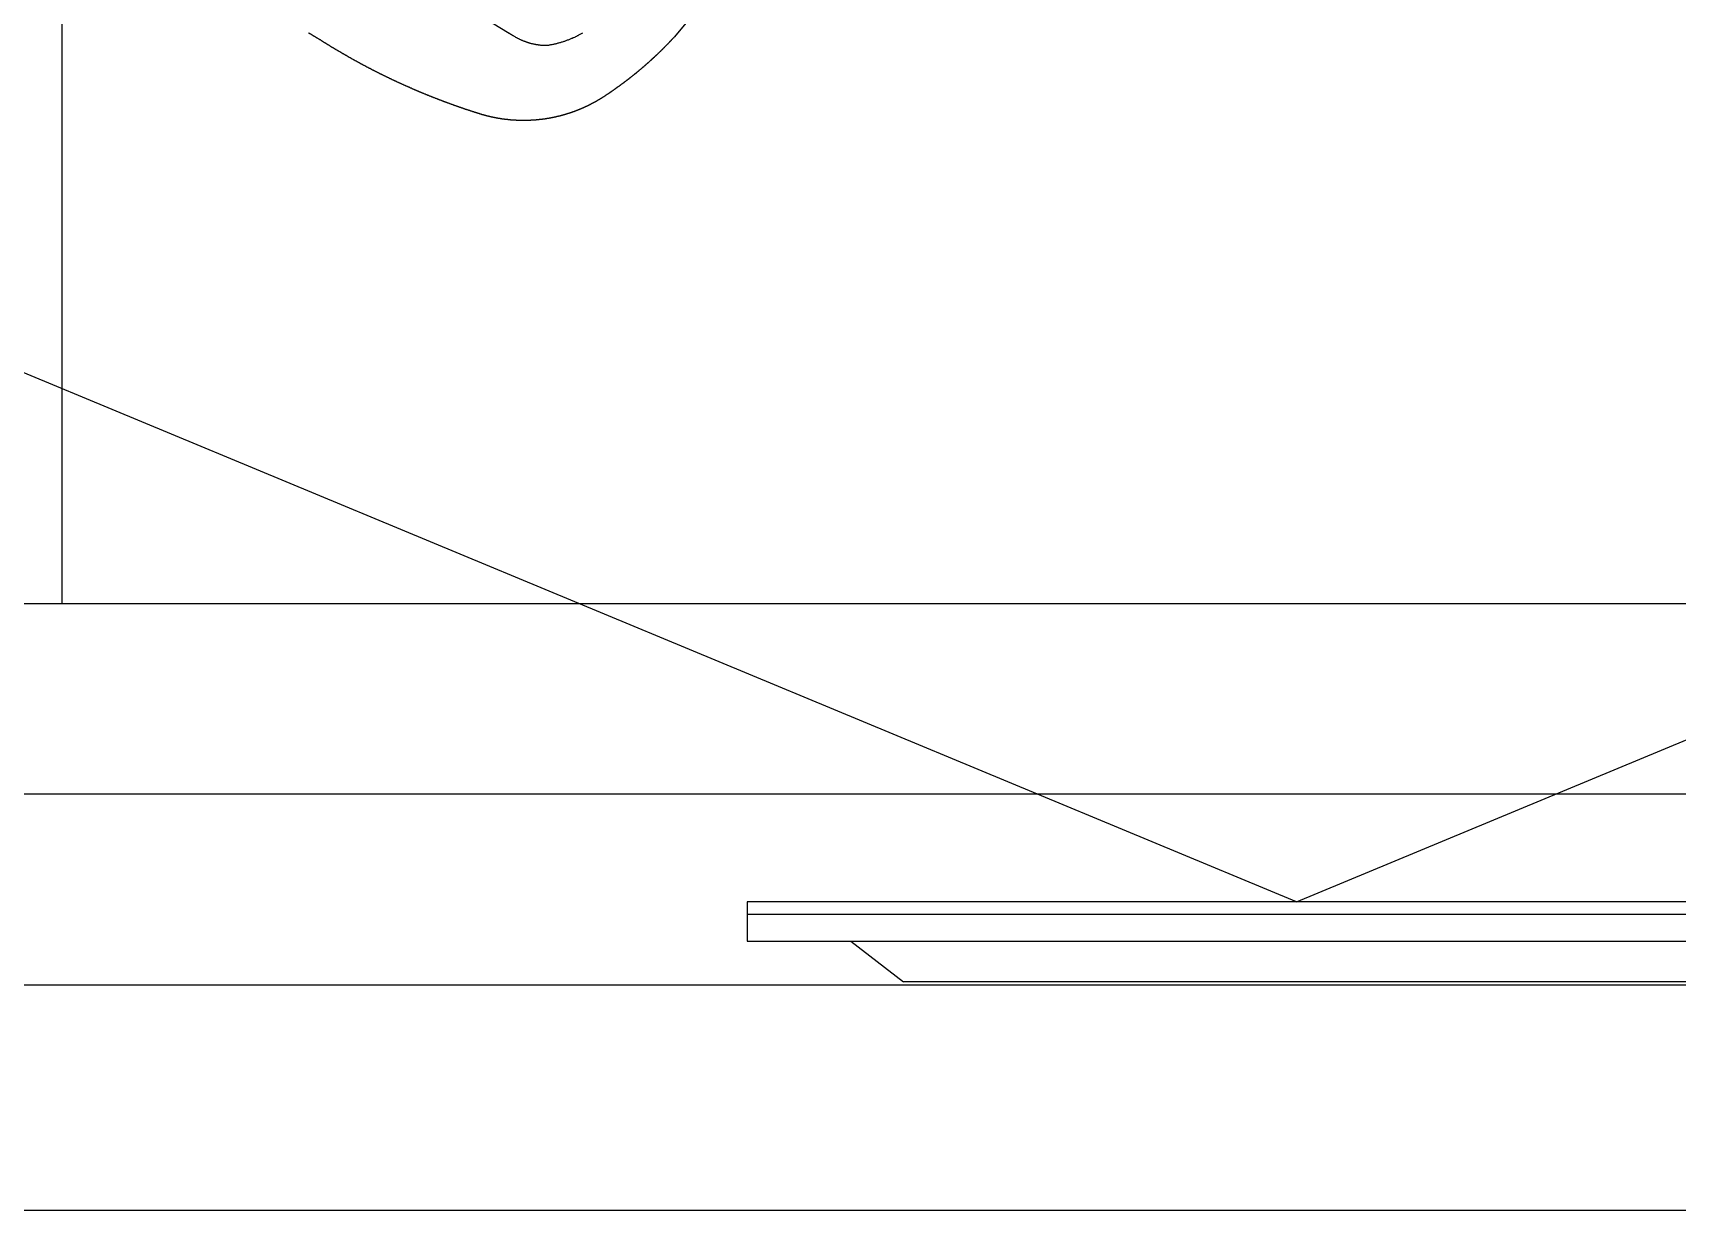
# Model space of a CAD drawing. Header units: inches. Extents: x 1174834 to 1369688, y -175882 to -108740.
# Drawn here: x 1319025 to 1320775, y -171267 to -170013 of the extents above; entities that cross this region are included whole.
import ezdxf

# ---------------------------------------------------------------- set-up
doc = ezdxf.new("R2010")
doc.units = ezdxf.units.IN
doc.header["$LTSCALE"] = 500
doc.header["$MEASUREMENT"] = 0
doc.linetypes.add('ACAD_ISO03W100', pattern=[30, 12, -18])
doc.linetypes.add('DASH', pattern=[0.35, 0.25, -0.1])
doc.layers.add('A-01-原始墙体', color=7, linetype='Continuous')
doc.layers.add('FF-FURN', color=51, linetype='Continuous')

# ---------------------------------------------------------------- blocks, each defined once
blk = doc.blocks.new('A$C48916692')
at = {"color": 3, "linetype": 'DASH', "ltscale": 150}
for points in [[(10400.6, 7260), (10576, 6972.7), (10576.1, 6972.6), (10576.3, 6972.3), (10576.5, 6972), (10576.7, 6971.6), (10576.9, 6971.3), (10577.1, 6970.9), (10577.3, 6970.6), (10577.5, 6970.3), (10577.8, 6969.9), (10578, 6969.6), (10578.2, 6969.2), (10578.4, 6968.9), (10578.6, 6968.6), (10578.9, 6968.1), (10579.2, 6967.6), (10579.5, 6967), (10579.8, 6966.5), (10580.1, 6966), (10580.4, 6965.5), (10580.7, 6965), (10581, 6964.4), (10581.2, 6963.9), (10581.5, 6963.4), (10581.8, 6962.9), (10582, 6962.3), (10582.3, 6961.8), (10582.6, 6961.2), (10582.8, 6960.7), (10583, 6960.2), (10583.3, 6959.6), (10583.5, 6959.1), (10583.7, 6958.5), (10584, 6958), (10584.2, 6957.4), (10584.4, 6956.9), (10584.6, 6956.3), (10584.8, 6955.8), (10585, 6955.2), (10585.2, 6954.6), (10585.4, 6954.1), (10585.6, 6953.5), (10585.8, 6952.9), (10586, 6952.4), (10586.1, 6951.8), (10586.3, 6951.2), (10586.5, 6950.7), (10586.6, 6950.1), (10586.8, 6949.5), (10586.9, 6948.9), (10587, 6948.3), (10587.2, 6947.8), (10587.3, 6947.2), (10587.4, 6946.6), (10587.6, 6946), (10587.7, 6945.4), (10587.8, 6944.9), (10587.9, 6944.3), (10588, 6943.7), (10588.1, 6943.1), (10588.2, 6942.5), (10588.3, 6941.9), (10588.3, 6941.3), (10588.4, 6940.7), (10588.5, 6940.1), (10588.6, 6939.6), (10588.6, 6939), (10588.7, 6938.4), (10588.7, 6937.8), (10588.8, 6937.2), (10588.8, 6936.6), (10588.8, 6936), (10588.9, 6935.4), (10588.9, 6934.8), (10588.9, 6934.2), (10588.9, 6933.6), (10588.9, 6933), (10588.9, 6932.4), (10588.8, 6931.6), (10588.7, 6930.8), (10588.5, 6930), (10588.4, 6929.2), (10588.2, 6928.4), (10588.1, 6927.6), (10587.9, 6926.9), (10587.8, 6926.1), (10587.6, 6925.3), (10587.4, 6924.5), (10587.2, 6923.7), (10587, 6922.9), (10586.9, 6922.1), (10586.7, 6921.3), (10586.4, 6920.6), (10586.2, 6919.8), (10586, 6919), (10585.8, 6918.2), (10585.6, 6917.5), (10585.3, 6916.7), (10585.1, 6915.9), (10584.8, 6915.1), (10584.6, 6914.4), (10584.3, 6913.6), (10584, 6912.8), (10583.8, 6912.1), (10583.5, 6911.3), (10583.2, 6910.6), (10582.9, 6909.8), (10582.6, 6909.1), (10582.3, 6908.3), (10582, 6907.6), (10581.7, 6906.8), (10581.4, 6906.1), (10581.1, 6905.3), (10580.7, 6904.6), (10580.4, 6903.9), (10580.1, 6903.1), (10579.7, 6902.4), (10579.4, 6901.7), (10579, 6900.9), (10578.6, 6900.2), (10578.3, 6899.5), (10577.9, 6898.8), (10577.5, 6898.1), (10577.1, 6897.4), (10576.7, 6896.6), (10576.3, 6895.9), (10575.9, 6895.2), (10575.5, 6894.5)], [(10534.4, 6759.3), (10580, 6797), (10580.2, 6797.2), (10580.3, 6797.3), (10580.5, 6797.5), (10580.7, 6797.7), (10580.9, 6797.8), (10581.1, 6798), (10581.2, 6798.2), (10581.4, 6798.3), (10581.6, 6798.5), (10581.8, 6798.7), (10582, 6798.8), (10582.1, 6799), (10582.3, 6799.2), (10582.5, 6799.3), (10582.7, 6799.5), (10582.8, 6799.7), (10583, 6799.8), (10583.2, 6800), (10583.4, 6800.2), (10583.6, 6800.3), (10583.7, 6800.5), (10583.9, 6800.7), (10584.1, 6800.8), (10584.3, 6801), (10584.5, 6801.2), (10584.6, 6801.4), (10584.8, 6801.5), (10585, 6801.7), (10585.2, 6801.9), (10585.3, 6802), (10585.5, 6802.2), (10585.7, 6802.4), (10585.9, 6802.5), (10586.1, 6802.7), (10586.2, 6802.9), (10586.4, 6803), (10586.6, 6803.2), (10586.8, 6803.4), (10586.9, 6803.6), (10587.1, 6803.7), (10587.3, 6803.9), (10587.5, 6804.1), (10587.6, 6804.2), (10587.8, 6804.4), (10588, 6804.6), (10588.2, 6804.8), (10588.4, 6804.9), (10588.5, 6805.1), (10588.7, 6805.3), (10588.9, 6805.4), (10589.1, 6805.6), (10589.2, 6805.8), (10589.4, 6806), (10589.6, 6806.1), (10589.8, 6806.3), (10589.9, 6806.5), (10590.1, 6806.7), (10590.3, 6806.8), (10590.5, 6807), (10590.6, 6807.2), (10590.8, 6807.3), (10591, 6807.5), (10591.2, 6807.7), (10591.3, 6807.9), (10591.5, 6808), (10591.7, 6808.2), (10591.9, 6808.4), (10592, 6808.6), (10592.2, 6808.7), (10592.4, 6808.9), (10592.5, 6809.1), (10592.7, 6809.3), (10592.9, 6809.4), (10593.1, 6809.6), (10593.2, 6809.8), (10593.4, 6810), (10593.6, 6810.1), (10593.8, 6810.3), (10593.9, 6810.5), (10594.1, 6810.7), (10594.3, 6810.8), (10594.4, 6811), (10594.6, 6811.2), (10594.8, 6811.4), (10595, 6811.5), (10595.1, 6811.7), (10595.3, 6811.9), (10595.5, 6812.1), (10595.7, 6812.2), (10595.8, 6812.4), (10596, 6812.6), (10596.2, 6812.8), (10596.3, 6812.9), (10596.5, 6813.1), (10596.7, 6813.3), (10596.9, 6813.5), (10597, 6813.6), (10597.2, 6813.8), (10597.4, 6814), (10597.5, 6814.2), (10597.7, 6814.4), (10597.9, 6814.5), (10598, 6814.7), (10598.2, 6814.9), (10598.4, 6815.1), (10598.6, 6815.2), (10598.7, 6815.4), (10598.9, 6815.6), (10599.1, 6815.8), (10599.2, 6816), (10599.4, 6816.1), (10599.6, 6816.3), (10599.7, 6816.5), (10599.9, 6816.7), (10600.1, 6816.9), (10600.2, 6817), (10600.4, 6817.2), (10600.6, 6817.4), (10600.8, 6817.6), (10600.9, 6817.7), (10601.1, 6817.9), (10601.3, 6818.1), (10601.4, 6818.3), (10601.6, 6818.5), (10601.8, 6818.6), (10601.9, 6818.8), (10602.1, 6819), (10602.3, 6819.2), (10602.4, 6819.4), (10602.6, 6819.5), (10602.8, 6819.7), (10602.9, 6819.9), (10603.1, 6820.1), (10603.3, 6820.3), (10603.4, 6820.5), (10603.6, 6820.6), (10603.8, 6820.8), (10603.9, 6821), (10604.1, 6821.2), (10604.3, 6821.4), (10604.4, 6821.5), (10604.6, 6821.7), (10604.8, 6821.9), (10604.9, 6822.1), (10605.1, 6822.3), (10605.3, 6822.5), (10605.4, 6822.6), (10605.6, 6822.8), (10605.8, 6823), (10605.9, 6823.2), (10606.1, 6823.4), (10606.3, 6823.5), (10606.4, 6823.7), (10606.6, 6823.9), (10606.7, 6824.1), (10606.9, 6824.3), (10607.1, 6824.5), (10607.2, 6824.6), (10607.4, 6824.8), (10607.6, 6825), (10607.7, 6825.2), (10607.9, 6825.4), (10608.1, 6825.6), (10608.2, 6825.8), (10608.4, 6825.9), (10608.6, 6826.1), (10608.7, 6826.3), (10608.9, 6826.5), (10609, 6826.7), (10609.2, 6826.9), (10609.4, 6827), (10609.5, 6827.2), (10609.7, 6827.4), (10609.9, 6827.6), (10610, 6827.8), (10610.2, 6828), (10610.3, 6828.2), (10610.5, 6828.3), (10610.7, 6828.5), (10610.8, 6828.7), (10611, 6828.9), (10611.1, 6829.1), (10611.3, 6829.3), (10611.5, 6829.5), (10611.6, 6829.6), (10611.8, 6829.8), (10612, 6830), (10612.1, 6830.2), (10612.3, 6830.4), (10612.4, 6830.6), (10612.6, 6830.8), (10612.8, 6830.9), (10612.9, 6831.1), (10613.1, 6831.3), (10613.2, 6831.5), (10613.4, 6831.7), (10613.6, 6831.9), (10613.7, 6832.1), (10613.9, 6832.3), (10614, 6832.4), (10614.2, 6832.6), (10614.4, 6832.8), (10614.5, 6833), (10614.7, 6833.2), (10614.8, 6833.4), (10615, 6833.6), (10615.1, 6833.8), (10615.3, 6834), (10615.5, 6834.1), (10615.6, 6834.3), (10615.8, 6834.5), (10615.9, 6834.7), (10616.1, 6834.9), (10616.3, 6835.1), (10616.4, 6835.3), (10616.6, 6835.5), (10616.7, 6835.7), (10616.9, 6835.8), (10617, 6836), (10617.2, 6836.2), (10617.4, 6836.4), (10617.5, 6836.6), (10617.7, 6836.8), (10617.8, 6837), (10618, 6837.2), (10618.1, 6837.4), (10618.3, 6837.6), (10618.5, 6837.7), (10618.6, 6837.9), (10618.8, 6838.1), (10618.9, 6838.3), (10619.1, 6838.5), (10619.2, 6838.7), (10619.4, 6838.9), (10619.5, 6839.1), (10619.7, 6839.3), (10619.9, 6839.5), (10620, 6839.7), (10620.2, 6839.8), (10620.3, 6840), (10620.5, 6840.2), (10620.6, 6840.4), (10620.8, 6840.6), (10620.9, 6840.8), (10621.1, 6841), (10621.2, 6841.2), (10621.4, 6841.4), (10621.5, 6841.6), (10621.7, 6841.8), (10621.9, 6842), (10622, 6842.2), (10622.2, 6842.3), (10622.3, 6842.5), (10622.5, 6842.7), (10622.6, 6842.9), (10622.8, 6843.1), (10622.9, 6843.3), (10623.1, 6843.5), (10623.2, 6843.7), (10623.4, 6843.9), (10623.5, 6844.1), (10623.7, 6844.3), (10623.8, 6844.5), (10624, 6844.7), (10624.1, 6844.9), (10624.3, 6845.1), (10624.4, 6845.2), (10624.6, 6845.4), (10624.8, 6845.6), (10624.9, 6845.8), (10625.1, 6846), (10625.2, 6846.2), (10625.4, 6846.4), (10625.5, 6846.6), (10625.7, 6846.8), (10625.8, 6847), (10626, 6847.2), (10626.1, 6847.4), (10626.3, 6847.6), (10626.4, 6847.8), (10626.6, 6848), (10626.7, 6848.2), (10626.9, 6848.4), (10627, 6848.6), (10627.2, 6848.8), (10627.3, 6849), (10627.5, 6849.2), (10627.6, 6849.3), (10627.7, 6849.5), (10627.9, 6849.7), (10628, 6849.9), (10628.2, 6850.1), (10628.3, 6850.3), (10628.5, 6850.5), (10628.6, 6850.7), (10628.8, 6850.9), (10628.9, 6851.1), (10629.1, 6851.3), (10629.2, 6851.5), (10629.4, 6851.7), (10629.5, 6851.9), (10629.7, 6852.1), (10629.8, 6852.3), (10630, 6852.5), (10630.1, 6852.7), (10630.3, 6852.9), (10630.4, 6853.1), (10630.6, 6853.3), (10630.7, 6853.5), (10630.8, 6853.7), (10631, 6853.9), (10631.1, 6854.1), (10631.3, 6854.3), (10631.4, 6854.5), (10631.6, 6854.7), (10631.7, 6854.9), (10631.9, 6855.1), (10632, 6855.3), (10632.2, 6855.5), (10632.3, 6855.7), (10632.4, 6855.9), (10632.6, 6856.1), (10632.7, 6856.3), (10632.9, 6856.5), (10633, 6856.7), (10633.2, 6856.9), (10633.3, 6857.1), (10633.5, 6857.3), (10633.6, 6857.5), (10633.7, 6857.7), (10633.9, 6857.9), (10634, 6858.1), (10634.2, 6858.3), (10634.3, 6858.5), (10634.5, 6858.7), (10634.6, 6858.9), (10634.7, 6859.1), (10634.9, 6859.3), (10635, 6859.5), (10635.2, 6859.7), (10635.3, 6859.9), (10635.5, 6860.1), (10635.6, 6860.3), (10635.7, 6860.5), (10635.9, 6860.7), (10636, 6860.9), (10636.2, 6861.1), (10636.3, 6861.3), (10636.4, 6861.5), (10636.6, 6861.7), (10636.7, 6861.9), (10636.9, 6862.1), (10637, 6862.3), (10637.1, 6862.5), (10637.3, 6862.7), (10637.4, 6862.9), (10637.6, 6863.1), (10637.7, 6863.3), (10637.8, 6863.5), (10638, 6863.7), (10638.1, 6863.9), (10638.3, 6864.1), (10638.4, 6864.3), (10638.5, 6864.5), (10638.7, 6864.7), (10638.8, 6864.9), (10639, 6865.1), (10639.1, 6865.3), (10639.2, 6865.5), (10639.4, 6865.7), (10639.5, 6865.9), (10639.7, 6866.1), (10639.8, 6866.3), (10639.9, 6866.5), (10640.1, 6866.7), (10640.2, 6866.9), (10640.3, 6867.1), (10640.5, 6867.3), (10640.6, 6867.5), (10640.8, 6867.7), (10640.9, 6868), (10641, 6868.2), (10641.2, 6868.4), (10641.3, 6868.6), (10641.4, 6868.8), (10641.6, 6869), (10641.7, 6869.2), (10641.8, 6869.4), (10642, 6869.6), (10642.1, 6869.8), (10642.3, 6870), (10642.4, 6870.2), (10642.5, 6870.4), (10642.7, 6870.6), (10642.8, 6870.8), (10642.9, 6871), (10643.1, 6871.2), (10643.2, 6871.4), (10643.3, 6871.6), (10643.5, 6871.8), (10643.6, 6872), (10643.7, 6872.2), (10643.9, 6872.5), (10644, 6872.7), (10644.1, 6872.9), (10644.3, 6873.1), (10644.4, 6873.3), (10644.5, 6873.5), (10644.7, 6873.7), (10644.7, 6873.8), (10644.8, 6873.8), (10644.8, 6873.8), (10644.8, 6873.8), (10644.8, 6873.8), (10644.8, 6873.8), (10644.8, 6873.8), (10644.8, 6873.9), (10644.8, 6873.9), (10644.9, 6874.1), (10645, 6874.2), (10645.1, 6874.3), (10645.2, 6874.5), (10645.3, 6874.6), (10645.4, 6874.8), (10645.4, 6874.9), (10645.5, 6875), (10645.6, 6875.2), (10645.7, 6875.3), (10645.8, 6875.5), (10645.9, 6875.6), (10646, 6875.7), (10646, 6875.9), (10646.1, 6876), (10646.2, 6876.2), (10646.3, 6876.3), (10646.4, 6876.4), (10646.5, 6876.6), (10646.6, 6876.7), (10646.6, 6876.9), (10646.7, 6877), (10646.8, 6877.2), (10646.9, 6877.3), (10647, 6877.4), (10647.1, 6877.6), (10647.2, 6877.7), (10647.2, 6877.9), (10647.3, 6878), (10647.4, 6878.2), (10647.5, 6878.3), (10647.6, 6878.4), (10647.7, 6878.6), (10647.7, 6878.7), (10647.8, 6878.9), (10647.9, 6879), (10648, 6879.2), (10648.1, 6879.3), (10648.2, 6879.4), (10648.2, 6879.6), (10648.3, 6879.7), (10648.4, 6879.9), (10648.5, 6880), (10648.6, 6880.2), (10648.6, 6880.3), (10648.7, 6880.4), (10648.8, 6880.6), (10648.9, 6880.7), (10649, 6880.9), (10649.1, 6881), (10649.1, 6881.2), (10649.2, 6881.3), (10649.3, 6881.5), (10649.4, 6881.6), (10649.5, 6881.8), (10649.5, 6881.9), (10649.6, 6882), (10649.7, 6882.2), (10649.8, 6882.3), (10649.9, 6882.5), (10649.9, 6882.6), (10650, 6882.8), (10650.1, 6882.9), (10650.2, 6883.1), (10650.3, 6883.2), (10650.3, 6883.4), (10650.4, 6883.5), (10650.5, 6883.7), (10650.6, 6883.8), (10650.7, 6884), (10650.7, 6884.1), (10650.8, 6884.2), (10650.9, 6884.4), (10651, 6884.5), (10651, 6884.7), (10651.1, 6884.8), (10651.2, 6885), (10651.3, 6885.1), (10651.4, 6885.3), (10651.4, 6885.4), (10651.5, 6885.6), (10651.6, 6885.7), (10651.7, 6885.9), (10651.7, 6886), (10651.8, 6886.2), (10651.9, 6886.3), (10652, 6886.5), (10652, 6886.6), (10652.1, 6886.8), (10652.2, 6886.9), (10652.3, 6887.1), (10652.3, 6887.2), (10652.4, 6887.4), (10652.5, 6887.5), (10652.6, 6887.7), (10652.6, 6887.8), (10652.7, 6888), (10652.8, 6888.1), (10652.9, 6888.3), (10652.9, 6888.4), (10653, 6888.6), (10653.1, 6888.7), (10653.2, 6888.9), (10653.2, 6889), (10653.3, 6889.2), (10653.4, 6889.3), (10653.5, 6889.5), (10653.5, 6889.6), (10653.6, 6889.8), (10653.7, 6889.9), (10653.7, 6890.1), (10653.8, 6890.2), (10653.9, 6890.4), (10654, 6890.5), (10654, 6890.7), (10654.1, 6890.8), (10654.2, 6891), (10654.2, 6891.2), (10654.3, 6891.3), (10654.4, 6891.5), (10654.5, 6891.6), (10654.5, 6891.8), (10654.6, 6891.9), (10654.7, 6892.1), (10654.7, 6892.2), (10654.8, 6892.4), (10654.9, 6892.5), (10655, 6892.7), (10655, 6892.8), (10655.1, 6893), (10655.2, 6893.1), (10655.2, 6893.3), (10655.3, 6893.5), (10655.4, 6893.6), (10655.4, 6893.8), (10655.5, 6893.9), (10655.6, 6894.1), (10655.6, 6894.2), (10655.7, 6894.4), (10655.8, 6894.5), (10655.8, 6894.7), (10655.9, 6894.8), (10656, 6895), (10656.1, 6895.2), (10656.1, 6895.3), (10656.2, 6895.5), (10656.3, 6895.6), (10656.3, 6895.8), (10656.4, 6895.9), (10656.5, 6896.1), (10656.5, 6896.2), (10656.6, 6896.4), (10656.7, 6896.6), (10656.7, 6896.7), (10656.8, 6896.9), (10656.8, 6897), (10656.9, 6897.2), (10657, 6897.3), (10657, 6897.5), (10657.1, 6897.6), (10657.2, 6897.8), (10657.2, 6898), (10657.3, 6898.1), (10657.4, 6898.3), (10657.4, 6898.4), (10657.5, 6898.6), (10657.6, 6898.7), (10657.6, 6898.9), (10657.7, 6899.1), (10657.7, 6899.2), (10657.8, 6899.4), (10657.9, 6899.5), (10657.9, 6899.7), (10658, 6899.8), (10658.1, 6900), (10658.1, 6900.2), (10658.2, 6900.3), (10658.3, 6900.5), (10658.3, 6900.6), (10658.4, 6900.8), (10658.4, 6901), (10658.5, 6901.1), (10658.6, 6901.3), (10658.6, 6901.4), (10658.7, 6901.6), (10658.7, 6901.7), (10658.8, 6901.9), (10658.9, 6902.1), (10658.9, 6902.2), (10659, 6902.4), (10659, 6902.5), (10659.1, 6902.7), (10659.2, 6902.9), (10659.2, 6903), (10659.3, 6903.2), (10659.3, 6903.3), (10659.4, 6903.5), (10659.5, 6903.7), (10659.5, 6903.8), (10659.6, 6904), (10659.6, 6904.1), (10659.7, 6904.3), (10659.7, 6904.5), (10659.8, 6904.6), (10659.9, 6904.8), (10659.9, 6904.9), (10660, 6905.1), (10660, 6905.3), (10660.1, 6905.4), (10660.1, 6905.6), (10660.2, 6905.8), (10660.3, 6905.9), (10660.3, 6906.1), (10660.4, 6906.2), (10660.4, 6906.4), (10660.5, 6906.6), (10660.5, 6906.7), (10660.6, 6906.9), (10660.7, 6907), (10660.7, 6907.2), (10660.8, 6907.4), (10660.8, 6907.5), (10660.9, 6907.7), (10660.9, 6907.9), (10661, 6908), (10661, 6908.2), (10661.1, 6908.3), (10661.1, 6908.5), (10661.2, 6908.7), (10661.2, 6908.8), (10661.3, 6909), (10661.4, 6909.2), (10661.4, 6909.3), (10661.5, 6909.5), (10661.5, 6909.6), (10661.6, 6909.8), (10661.6, 6910), (10661.7, 6910.1), (10661.7, 6910.3), (10661.8, 6910.5), (10661.8, 6910.6), (10661.9, 6910.8), (10661.9, 6910.9), (10662, 6911.1), (10662, 6911.3), (10662.1, 6911.4), (10662.1, 6911.6), (10662.2, 6911.8), (10662.2, 6911.9), (10662.3, 6912.1), (10662.3, 6912.3), (10662.4, 6912.4), (10662.4, 6912.6), (10662.5, 6912.7), (10662.5, 6912.9), (10662.6, 6913.1), (10662.6, 6913.2), (10662.7, 6913.4), (10662.7, 6913.6), (10662.8, 6913.7), (10662.8, 6913.9), (10662.9, 6914.1), (10662.9, 6914.2), (10663, 6914.4), (10663, 6914.6), (10663.1, 6914.7), (10663.1, 6914.9), (10663.1, 6915.1), (10663.2, 6915.2), (10663.2, 6915.4), (10663.3, 6915.6), (10663.3, 6915.7), (10663.4, 6915.9), (10663.4, 6916), (10663.5, 6916.2), (10663.5, 6916.4), (10663.6, 6916.5), (10663.6, 6916.7), (10663.6, 6916.9), (10663.7, 6917), (10663.7, 6917.2), (10663.8, 6917.4), (10663.8, 6917.5), (10663.9, 6917.7), (10663.9, 6917.9), (10664, 6918), (10664, 6918.2), (10664, 6918.4), (10664.1, 6918.5), (10664.1, 6918.7), (10664.2, 6918.9), (10664.2, 6919), (10664.3, 6919.2), (10664.3, 6919.4), (10664.3, 6919.5), (10664.4, 6919.7), (10664.4, 6919.9), (10664.5, 6920), (10664.5, 6920.2), (10664.5, 6920.4), (10664.6, 6920.5), (10664.6, 6920.7), (10664.7, 6920.9), (10664.7, 6921), (10664.7, 6921.2), (10664.8, 6921.4), (10664.8, 6921.5), (10664.9, 6921.7), (10664.9, 6921.9), (10664.9, 6922), (10665, 6922.2), (10665, 6922.4), (10665.1, 6922.6), (10665.1, 6922.7), (10665.1, 6922.9), (10665.2, 6923.1), (10665.2, 6923.2), (10665.3, 6923.4), (10665.3, 6923.6), (10665.3, 6923.7), (10665.4, 6923.9), (10665.4, 6924.1), (10665.4, 6924.2), (10665.5, 6924.4), (10665.5, 6924.6), (10665.5, 6924.7), (10665.6, 6924.9), (10665.6, 6925.1), (10665.7, 6925.2), (10665.7, 6925.4), (10665.7, 6925.6), (10665.8, 6925.8), (10665.8, 6925.9), (10665.8, 6926.1), (10665.9, 6926.3), (10665.9, 6926.4), (10665.9, 6926.6), (10666, 6926.8), (10666, 6926.9), (10666, 6927.1), (10666.1, 6927.3), (10666.1, 6927.4), (10666.1, 6927.6), (10666.2, 6927.8), (10666.2, 6927.9), (10666.2, 6928.1), (10666.3, 6928.3), (10666.3, 6928.5), (10666.3, 6928.6), (10666.4, 6928.8), (10666.4, 6929), (10666.4, 6929.1), (10666.5, 6929.3), (10666.5, 6929.5), (10666.5, 6929.6), (10666.5, 6929.8), (10666.6, 6930), (10666.6, 6930.2), (10666.6, 6930.3), (10666.7, 6930.5), (10666.7, 6930.7), (10666.7, 6930.8), (10666.8, 6931), (10666.8, 6931.2), (10666.8, 6931.3), (10666.8, 6931.5), (10666.9, 6931.7), (10666.9, 6931.9), (10666.9, 6932), (10667, 6932.2), (10667, 6932.4), (10667, 6932.5), (10667, 6932.7), (10667.1, 6932.9), (10667.1, 6933), (10667.1, 6933.2), (10667.2, 6933.4), (10667.2, 6933.6), (10667.2, 6933.7), (10667.2, 6933.9), (10667.3, 6934.1), (10667.3, 6934.2), (10667.3, 6934.4), (10667.3, 6934.6), (10667.4, 6934.8), (10667.4, 6934.9), (10667.4, 6935.1), (10667.4, 6935.3), (10667.5, 6935.4), (10667.5, 6935.6), (10667.5, 6935.8), (10667.5, 6936), (10667.6, 6936.1), (10667.6, 6936.3), (10667.6, 6936.5), (10667.6, 6936.6), (10667.6, 6936.8), (10667.7, 6937), (10667.7, 6937.1), (10667.7, 6937.3), (10667.7, 6937.5), (10667.8, 6937.7), (10667.8, 6937.8), (10667.8, 6938), (10667.8, 6938.2), (10667.8, 6938.3), (10667.9, 6938.5), (10667.9, 6938.7), (10667.9, 6938.9), (10667.9, 6939), (10667.9, 6939.2), (10668, 6939.4), (10668, 6939.5), (10668, 6939.7), (10668, 6939.9), (10668, 6940.1), (10668.1, 6940.2), (10668.1, 6940.4), (10668.1, 6940.6), (10668.1, 6940.8), (10668.1, 6940.9), (10668.2, 6941.1), (10668.2, 6941.3), (10668.2, 6941.4), (10668.2, 6941.6), (10668.2, 6941.8), (10668.3, 6942), (10668.3, 6942.1), (10668.3, 6942.3), (10668.3, 6942.5), (10668.3, 6942.6), (10668.3, 6942.8), (10668.4, 6943), (10668.4, 6943.2), (10668.4, 6943.3), (10668.4, 6943.5), (10668.4, 6943.7), (10668.4, 6943.8), (10668.4, 6944), (10668.5, 6944.2), (10668.5, 6944.4), (10668.5, 6944.5), (10668.5, 6944.7), (10668.5, 6944.9), (10668.5, 6945), (10668.5, 6945.2), (10668.6, 6945.4), (10668.6, 6945.6), (10668.6, 6945.7), (10668.6, 6945.9), (10668.6, 6946.1), (10668.6, 6946.3), (10668.6, 6946.4), (10668.6, 6946.6), (10668.7, 6946.8), (10668.7, 6946.9), (10668.7, 6947.1), (10668.7, 6947.3), (10668.7, 6947.5), (10668.7, 6947.6), (10668.7, 6947.8), (10668.7, 6948), (10668.7, 6948.1), (10668.8, 6948.3), (10668.8, 6948.5), (10668.8, 6948.7), (10668.8, 6948.8), (10668.8, 6949), (10668.8, 6949.2), (10668.8, 6949.4), (10668.8, 6949.5), (10668.8, 6949.7), (10668.8, 6949.9), (10668.9, 6950), (10668.9, 6950.2), (10668.9, 6950.4), (10668.9, 6950.6), (10668.9, 6950.7), (10668.9, 6950.9), (10668.9, 6951.1), (10668.9, 6951.2), (10668.9, 6951.4), (10668.9, 6951.6), (10668.9, 6951.8), (10668.9, 6951.9), (10668.9, 6952.1), (10668.9, 6952.3), (10669, 6952.5), (10669, 6952.6), (10669, 6952.8), (10669, 6953), (10669, 6953.1), (10669, 6953.3), (10669, 6953.5), (10669, 6953.7), (10669, 6953.8), (10669, 6954), (10669, 6954.2), (10669, 6954.4), (10669, 6954.5), (10669, 6954.7), (10669, 6954.9), (10669, 6955), (10669, 6955.2), (10669, 6955.4), (10669, 6955.6), (10669, 6955.7), (10669, 6955.9), (10669, 6956.1), (10669, 6956.2), (10669, 6956.4), (10669, 6956.6), (10669, 6956.8), (10669, 6956.9), (10669, 6957.1), (10669, 6957.3), (10669, 6957.4), (10669, 6957.6), (10669, 6957.8), (10669, 6958), (10669, 6958.1), (10669, 6958.3), (10669, 6958.5), (10669, 6958.7), (10669, 6958.8), (10669, 6959), (10669, 6959.2), (10669, 6959.3), (10669, 6959.5), (10669, 6959.7), (10669, 6959.9), (10669, 6960), (10669, 6960.2), (10669, 6960.4), (10669, 6960.5), (10669, 6960.7), (10669, 6960.9), (10669, 6961.1), (10669, 6961.2), (10669, 6961.4), (10669, 6961.6), (10669, 6961.7), (10669, 6961.9), (10669, 6962.1), (10669, 6962.3), (10669, 6962.4), (10669, 6962.6), (10669, 6962.8), (10668.9, 6962.9), (10668.9, 6963.1), (10668.9, 6963.3), (10668.9, 6963.5), (10668.9, 6963.6), (10668.9, 6963.8), (10668.9, 6964), (10668.9, 6964.2), (10668.9, 6964.3), (10668.9, 6964.5), (10668.9, 6964.7), (10668.9, 6964.8), (10668.9, 6965), (10668.9, 6965.2), (10668.8, 6965.4), (10668.8, 6965.5), (10668.8, 6965.7), (10668.8, 6965.9), (10668.8, 6966), (10668.8, 6966.2), (10668.8, 6966.4), (10668.8, 6966.5), (10668.8, 6966.7), (10668.8, 6966.9), (10668.8, 6967.1), (10668.7, 6967.2), (10668.7, 6967.4), (10668.7, 6967.6), (10668.7, 6967.7), (10668.7, 6967.9), (10668.7, 6968.1), (10668.7, 6968.3), (10668.7, 6968.4), (10668.7, 6968.6), (10668.6, 6968.8), (10668.6, 6968.9), (10668.6, 6969.1), (10668.6, 6969.3), (10668.6, 6969.5), (10668.6, 6969.6), (10668.6, 6969.8), (10668.6, 6970), (10668.5, 6970.1), (10668.5, 6970.3), (10668.5, 6970.5), (10668.5, 6970.6), (10668.5, 6970.8), (10668.5, 6971), (10668.5, 6971.2), (10668.4, 6971.3), (10668.4, 6971.5), (10668.4, 6971.7), (10668.4, 6971.8), (10668.4, 6972), (10668.4, 6972.2), (10668.3, 6972.3), (10668.3, 6972.5), (10668.3, 6972.7), (10668.3, 6972.9), (10668.3, 6973), (10668.3, 6973.2), (10668.2, 6973.4), (10668.2, 6973.5), (10668.2, 6973.7), (10668.2, 6973.9), (10668.2, 6974), (10668.2, 6974.2), (10668.1, 6974.4), (10668.1, 6974.6), (10668.1, 6974.7), (10668.1, 6974.9), (10668.1, 6975.1), (10668, 6975.2), (10668, 6975.4), (10668, 6975.6), (10668, 6975.7), (10668, 6975.9), (10668, 6976.1), (10667.9, 6976.2), (10667.9, 6976.4), (10667.9, 6976.6), (10667.9, 6976.8), (10667.8, 6976.9), (10667.8, 6977.1), (10667.8, 6977.3), (10667.8, 6977.4), (10667.8, 6977.6), (10667.7, 6977.8), (10667.7, 6977.9), (10667.7, 6978.1), (10667.7, 6978.3), (10667.7, 6978.4), (10667.6, 6978.6), (10667.6, 6978.8), (10667.6, 6978.9), (10667.6, 6979.1), (10667.5, 6979.3), (10667.5, 6979.5), (10667.5, 6979.6), (10667.5, 6979.8), (10667.4, 6980), (10667.4, 6980.1), (10667.4, 6980.3), (10667.4, 6980.5), (10667.3, 6980.6), (10667.3, 6980.8), (10667.3, 6981), (10667.3, 6981.1), (10667.2, 6981.3), (10667.2, 6981.5), (10667.2, 6981.6), (10667.2, 6981.8), (10667.1, 6982), (10667.1, 6982.1), (10667.1, 6982.3), (10667.1, 6982.5), (10667, 6982.6), (10667, 6982.8), (10667, 6983), (10667, 6983.1), (10666.9, 6983.3), (10666.9, 6983.5), (10666.9, 6983.6), (10666.8, 6983.8), (10666.8, 6984), (10666.8, 6984.1), (10666.8, 6984.3), (10666.7, 6984.5), (10666.7, 6984.6), (10666.7, 6984.8), (10666.6, 6985), (10666.6, 6985.1), (10666.6, 6985.3), (10666.6, 6985.5), (10666.5, 6985.6), (10666.5, 6985.8), (10666.5, 6986), (10666.4, 6986.1), (10666.4, 6986.3), (10666.4, 6986.5), (10666.3, 6986.6), (10666.3, 6986.8), (10666.3, 6987), (10666.2, 6987.1), (10666.2, 6987.3), (10666.2, 6987.5), (10666.1, 6987.6), (10666.1, 6987.8), (10666.1, 6988), (10666, 6988.1), (10666, 6988.3), (10666, 6988.5), (10665.9, 6988.6), (10665.9, 6988.8), (10665.9, 6988.9), (10665.8, 6989.1), (10665.8, 6989.3), (10665.8, 6989.4), (10665.7, 6989.6), (10665.7, 6989.8), (10665.7, 6989.9), (10665.6, 6990.1), (10665.6, 6990.3), (10665.6, 6990.4), (10665.5, 6990.6), (10665.5, 6990.8), (10665.5, 6990.9), (10665.4, 6991.1), (10665.4, 6991.3), (10665.4, 6991.4), (10665.3, 6991.6), (10665.3, 6991.7), (10665.3, 6991.9), (10665.2, 6992.1), (10665.2, 6992.2), (10665.1, 6992.4), (10665.1, 6992.6), (10665.1, 6992.7), (10665, 6992.9), (10665, 6993.1), (10665, 6993.2), (10664.9, 6993.4), (10664.9, 6993.5), (10664.8, 6993.7), (10664.8, 6993.9), (10664.8, 6994), (10664.7, 6994.2), (10664.7, 6994.4), (10664.6, 6994.5), (10664.6, 6994.7), (10664.6, 6994.8), (10664.5, 6995), (10664.5, 6995.2), (10664.4, 6995.3), (10664.4, 6995.5), (10664.4, 6995.7), (10664.3, 6995.8), (10664.3, 6996), (10664.2, 6996.1), (10664.2, 6996.3), (10664.2, 6996.5), (10664.1, 6996.6), (10664.1, 6996.8), (10664, 6996.9), (10664, 6997.1), (10664, 6997.3), (10663.9, 6997.4), (10663.9, 6997.6), (10663.8, 6997.8), (10663.8, 6997.9), (10663.7, 6998.1), (10663.7, 6998.2), (10663.7, 6998.4), (10663.6, 6998.6), (10663.6, 6998.7), (10663.5, 6998.9), (10663.5, 6999), (10663.4, 6999.2), (10663.4, 6999.4), (10663.3, 6999.5), (10663.3, 6999.7), (10663.3, 6999.8), (10663.2, 7000), (10663.2, 7000.2), (10663.1, 7000.3), (10663.1, 7000.5), (10663, 7000.6), (10663, 7000.8), (10662.9, 7001), (10662.9, 7001.1), (10662.8, 7001.3), (10662.8, 7001.4), (10662.8, 7001.6), (10662.7, 7001.8), (10662.7, 7001.9), (10662.6, 7002.1), (10662.6, 7002.2), (10662.5, 7002.4), (10662.5, 7002.5), (10662.4, 7002.7), (10662.4, 7002.9), (10662.3, 7003), (10662.3, 7003.2), (10662.2, 7003.3), (10662.2, 7003.5), (10662.1, 7003.7), (10662.1, 7003.8), (10662, 7004), (10662, 7004.1), (10661.9, 7004.3), (10661.9, 7004.4), (10661.8, 7004.6), (10661.8, 7004.8), (10661.7, 7004.9), (10661.7, 7005.1), (10661.6, 7005.2), (10661.6, 7005.4), (10661.5, 7005.5), (10661.5, 7005.7), (10661.4, 7005.9), (10661.4, 7006), (10661.3, 7006.2), (10661.3, 7006.3), (10661.2, 7006.5), (10661.2, 7006.6), (10661.1, 7006.8), (10661.1, 7007), (10661, 7007.1), (10661, 7007.3), (10660.9, 7007.4), (10660.9, 7007.5), (10660.9, 7007.5), (10660.9, 7007.5), (10660.9, 7007.5), (10660.9, 7007.5), (10660.9, 7007.5), (10660.9, 7007.5), (10660.9, 7007.5), (10660.9, 7007.5), (10660.9, 7007.5), (10660.9, 7007.5), (10660.9, 7007.5), (10660.9, 7007.5), (10660.9, 7007.5), (10660.9, 7007.5), (10660.9, 7007.5), (10660.9, 7007.5), (10660.9, 7007.5), (10660.9, 7007.5), (10660.9, 7007.5), (10660.9, 7007.5), (10660.9, 7007.5), (10660.9, 7007.5), (10660.9, 7007.5), (10660.9, 7007.5), (10660.9, 7007.6), (10660.7, 7008), (10660.6, 7008.4), (10660.5, 7008.9), (10660.3, 7009.3), (10660.2, 7009.7), (10660.1, 7010.2), (10659.9, 7010.6), (10659.8, 7011), (10659.6, 7011.5), (10659.5, 7011.9), (10659.4, 7012.3), (10659.2, 7012.8), (10659.1, 7013.2), (10658.9, 7013.6), (10658.8, 7014.1), (10658.6, 7014.5), (10658.5, 7014.9), (10658.4, 7015.4), (10658.2, 7015.8), (10658.1, 7016.2), (10657.9, 7016.6), (10657.8, 7017.1), (10657.6, 7017.5), (10657.5, 7017.9), (10657.4, 7018.4), (10657.2, 7018.8), (10657.1, 7019.2), (10656.9, 7019.7), (10656.8, 7020.1), (10656.6, 7020.5), (10656.5, 7021), (10656.3, 7021.4), (10656.2, 7021.8), (10656, 7022.3), (10655.9, 7022.7), (10655.7, 7023.1), (10655.6, 7023.5), (10655.4, 7024), (10655.3, 7024.4), (10655.1, 7024.8), (10655, 7025.3), (10654.8, 7025.7), (10654.7, 7026.1), (10654.5, 7026.5), (10654.4, 7027), (10654.2, 7027.4), (10654.1, 7027.8), (10653.9, 7028.3), (10653.8, 7028.7), (10653.6, 7029.1), (10653.5, 7029.6), (10653.3, 7030), (10653.2, 7030.4), (10653, 7030.8), (10652.9, 7031.3), (10652.7, 7031.7), (10652.6, 7032.1), (10652.4, 7032.6), (10652.3, 7033), (10652.1, 7033.4), (10652, 7033.8), (10651.8, 7034.3), (10651.6, 7034.7), (10651.5, 7035.1), (10651.3, 7035.6), (10651.2, 7036), (10651, 7036.4), (10650.9, 7036.8), (10650.7, 7037.3), (10650.6, 7037.7), (10650.4, 7038.1), (10650.2, 7038.5), (10650.1, 7039), (10649.9, 7039.4), (10649.8, 7039.8), (10649.6, 7040.3), (10649.4, 7040.7), (10649.3, 7041.1), (10649.1, 7041.5), (10649, 7042), (10648.8, 7042.4), (10648.6, 7042.8), (10648.5, 7043.2), (10648.3, 7043.7), (10648.2, 7044.1), (10648, 7044.5), (10647.8, 7044.9), (10647.7, 7045.4), (10647.5, 7045.8), (10647.4, 7046.2), (10647.2, 7046.6), (10647, 7047.1), (10646.9, 7047.5), (10646.7, 7047.9), (10646.5, 7048.3), (10646.4, 7048.8), (10646.2, 7049.2), (10646, 7049.6), (10645.9, 7050), (10645.7, 7050.5), (10645.5, 7050.9), (10645.4, 7051.3), (10645.2, 7051.7), (10645, 7052.2), (10644.9, 7052.6), (10644.7, 7053), (10644.5, 7053.4), (10644.4, 7053.9), (10644.2, 7054.3), (10644, 7054.7), (10643.9, 7055.1), (10643.7, 7055.6), (10643.5, 7056), (10643.4, 7056.4), (10643.2, 7056.8), (10643, 7057.3), (10642.9, 7057.7), (10642.7, 7058.1), (10642.5, 7058.5), (10642.3, 7058.9), (10642.2, 7059.4), (10642, 7059.8), (10641.8, 7060.2), (10641.7, 7060.6), (10641.5, 7061.1), (10641.3, 7061.5), (10641.1, 7061.9), (10641, 7062.3), (10640.8, 7062.7), (10640.6, 7063.2), (10640.4, 7063.6), (10640.3, 7064), (10640.1, 7064.4), (10639.9, 7064.8), (10639.7, 7065.3), (10639.6, 7065.7), (10639.4, 7066.1), (10639.2, 7066.5), (10639, 7067), (10638.9, 7067.4), (10638.7, 7067.8), (10638.5, 7068.2), (10638.3, 7068.6), (10638.2, 7069.1), (10638, 7069.5), (10637.8, 7069.9), (10637.6, 7070.3), (10637.4, 7070.7), (10637.3, 7071.2), (10637.1, 7071.6), (10636.9, 7072), (10636.7, 7072.4), (10636.6, 7072.8), (10636.4, 7073.3), (10636.2, 7073.7), (10636, 7074.1), (10635.8, 7074.5), (10635.6, 7074.9), (10635.5, 7075.3), (10635.3, 7075.8), (10635.1, 7076.2), (10634.9, 7076.6), (10634.7, 7077), (10634.6, 7077.4), (10634.4, 7077.9), (10634.2, 7078.3), (10634, 7078.7), (10633.8, 7079.1), (10633.6, 7079.5), (10633.5, 7079.9), (10633.3, 7080.4), (10633.1, 7080.8), (10632.9, 7081.2), (10632.7, 7081.6), (10632.5, 7082), (10632.3, 7082.4), (10632.2, 7082.9), (10632, 7083.3), (10631.8, 7083.7), (10631.6, 7084.1), (10631.4, 7084.5), (10631.2, 7084.9), (10631, 7085.4), (10630.8, 7085.8), (10630.7, 7086.2), (10630.5, 7086.6), (10630.3, 7087), (10630.1, 7087.4), (10629.9, 7087.8), (10629.7, 7088.3), (10629.5, 7088.7), (10629.3, 7089.1), (10629.1, 7089.5), (10628.9, 7089.9), (10628.8, 7090.3), (10628.6, 7090.7), (10628.4, 7091.2), (10628.2, 7091.6), (10628, 7092), (10627.8, 7092.4), (10627.6, 7092.8), (10627.4, 7093.2), (10627.2, 7093.6), (10627, 7094.1), (10626.8, 7094.5), (10626.6, 7094.9), (10626.4, 7095.3), (10626.3, 7095.7), (10626.1, 7096.1), (10625.9, 7096.5), (10625.7, 7096.9), (10625.5, 7097.4), (10625.3, 7097.8), (10625.1, 7098.2), (10624.9, 7098.6), (10624.7, 7099), (10624.5, 7099.4), (10624.3, 7099.8), (10624.1, 7100.2), (10623.9, 7100.7), (10623.7, 7101.1), (10623.5, 7101.5), (10623.3, 7101.9), (10623.1, 7102.3), (10622.9, 7102.7), (10622.7, 7103.1), (10622.5, 7103.5), (10622.3, 7103.9), (10622.1, 7104.3), (10621.9, 7104.8), (10621.7, 7105.2), (10621.5, 7105.6), (10621.3, 7106), (10621.1, 7106.4), (10620.9, 7106.8), (10620.7, 7107.2), (10620.5, 7107.6), (10620.3, 7108), (10620.1, 7108.4), (10619.9, 7108.9), (10619.7, 7109.3), (10619.5, 7109.7), (10619.3, 7110.1), (10619.1, 7110.5), (10618.9, 7110.9), (10618.7, 7111.3), (10618.5, 7111.7), (10618.3, 7112.1), (10618.1, 7112.5), (10617.8, 7112.9), (10617.6, 7113.3), (10617.4, 7113.7), (10617.2, 7114.2), (10617, 7114.6), (10616.8, 7115), (10616.6, 7115.4), (10616.4, 7115.8), (10616.2, 7116.2), (10616, 7116.6), (10615.8, 7117), (10615.6, 7117.4), (10615.4, 7117.8), (10615.2, 7118.2), (10614.9, 7118.6), (10614.7, 7119), (10614.5, 7119.4), (10614.3, 7119.8), (10614.1, 7120.2), (10613.9, 7120.6), (10613.7, 7121), (10613.5, 7121.5), (10613.3, 7121.9), (10613.1, 7122.3), (10612.8, 7122.7), (10612.6, 7123.1), (10612.4, 7123.5), (10612.2, 7123.9), (10612, 7124.3), (10611.8, 7124.7), (10611.6, 7125.1), (10611.4, 7125.5), (10611.1, 7125.9), (10610.9, 7126.3), (10610.7, 7126.7), (10610.5, 7127.1), (10610.3, 7127.5), (10610.1, 7127.9), (10609.9, 7128.3), (10609.6, 7128.7), (10609.4, 7129.1), (10609.2, 7129.5), (10609, 7129.9), (10608.8, 7130.3), (10608.6, 7130.7), (10608.3, 7131.1), (10608.1, 7131.5), (10607.9, 7131.9), (10607.7, 7132.3), (10607.5, 7132.7), (10607.3, 7133.1), (10607, 7133.5), (10606.8, 7133.9), (10606.6, 7134.3), (10606.4, 7134.7), (10606.2, 7135.1), (10605.9, 7135.5), (10605.7, 7135.9), (10605.5, 7136.3), (10605.3, 7136.7), (10605.1, 7137.1), (10604.8, 7137.5), (10604.6, 7137.9), (10604.4, 7138.3), (10604.2, 7138.7), (10604, 7139.1), (10603.7, 7139.5), (10603.5, 7139.9), (10603.3, 7140.3), (10603.1, 7140.7), (10602.8, 7141.1), (10602.6, 7141.5), (10602.4, 7141.9), (10602.2, 7142.3), (10601.9, 7142.7), (10601.7, 7143.1), (10601.5, 7143.5), (10601.3, 7143.9), (10601, 7144.3), (10600.8, 7144.7), (10600.6, 7145.1), (10600.4, 7145.5), (10600.1, 7145.8), (10599.9, 7146.2), (10599.7, 7146.6), (10599.5, 7147), (10599.2, 7147.4), (10599, 7147.8), (10598.8, 7148.2), (10598.6, 7148.6), (10598.3, 7149), (10598.1, 7149.4), (10597.9, 7149.8), (10597.6, 7150.2), (10597.4, 7150.6), (10597.2, 7151), (10597, 7151.4), (10596.7, 7151.8), (10596.5, 7152.2), (10596.3, 7152.5), (10596, 7152.9), (10595.8, 7153.3), (10595.6, 7153.7), (10595.3, 7154.1), (10595.1, 7154.5), (10594.9, 7154.9), (10594.6, 7155.3), (10594.4, 7155.7), (10594.2, 7156.1), (10594, 7156.5), (10593.7, 7156.9), (10593.5, 7157.2), (10593.3, 7157.6), (10593, 7158), (10592.8, 7158.4), (10592.6, 7158.8), (10592.3, 7159.2), (10592.1, 7159.6), (10591.8, 7160), (10591.6, 7160.4), (10591.4, 7160.8), (10591.1, 7161.1), (10590.9, 7161.5), (10590.7, 7161.9), (10590.4, 7162.3), (10590.2, 7162.7), (10590, 7163.1), (10589.7, 7163.5), (10589.5, 7163.9), (10589.2, 7164.3), (10589, 7164.6), (10588.8, 7165), (10588.5, 7165.4), (10588.3, 7165.8), (10588.1, 7166.2), (10587.8, 7166.6), (10587.6, 7167), (10587.3, 7167.4), (10587.1, 7167.7), (10586.9, 7168.1), (10586.6, 7168.5), (10586.4, 7168.9), (10586.1, 7169.3), (10585.9, 7169.7), (10585.7, 7170.1), (10585.4, 7170.4), (10585.2, 7170.8), (10584.9, 7171.2), (10584.7, 7171.6), (10584.5, 7172), (10584.2, 7172.4), (10584, 7172.7), (10583.7, 7173.1), (10583.5, 7173.5), (10583.2, 7173.9), (10583, 7174.3), (10582.7, 7174.7), (10582.5, 7175.1), (10582.3, 7175.4), (10582, 7175.8), (10582, 7175.9), (10581.9, 7176), (10581.9, 7176), (10581.9, 7176), (10581.9, 7176), (10581.9, 7176), (10581.9, 7176), (10581.9, 7176), (10581.9, 7176), (10581.9, 7176), (10581.9, 7176), (10581.9, 7176), (10581.9, 7176), (10581.9, 7176), (10581.7, 7176.4), (10581.5, 7176.8), (10581.2, 7177.1), (10581, 7177.5), (10580.8, 7177.9), (10580.5, 7178.3), (10580.3, 7178.7), (10580.1, 7179.1), (10579.9, 7179.5), (10579.6, 7179.9), (10579.4, 7180.3), (10579.2, 7180.7), (10578.9, 7181.1), (10578.7, 7181.5), (10578.5, 7181.8), (10578.2, 7182.2), (10578, 7182.6), (10577.8, 7183), (10577.5, 7183.4), (10577.3, 7183.8), (10577.1, 7184.2), (10576.8, 7184.6), (10576.6, 7185), (10576.4, 7185.4), (10576.1, 7185.7), (10575.9, 7186.1), (10575.7, 7186.5)]]:
    blk.add_lwpolyline(points, dxfattribs=at)
at = {"layer": 'FF-FURN', "color": 250}
for p, q in [((8317.5, 7449), (11183.6, 7449)), ((11183.6, 7449), (11183.6, 4199)), ((11183.6, 7449), (11183.6, 7449))]:
    blk.add_line(p, q, dxfattribs=at)
blk = doc.blocks.new('erttttw3')
at = {"color": 147, "ltscale": 10}
blk.add_line((847669.4, 78451.1), (848569.4, 78451.1), dxfattribs=at)
at = {"color": 3, "ltscale": 10}
for p, q in [((847754.3, 78429.4), (847797.5, 78396)), ((848484.5, 78429.4), (848441.3, 78396)), ((847797.5, 78396), (848441.3, 78396))]:
    blk.add_line(p, q, dxfattribs=at)
blk.add_lwpolyline([(847669.4, 78461.5), (848569.4, 78461.5), (848569.4, 78429.4), (847669.4, 78429.4)], close=True, dxfattribs=at)
blk = doc.blocks.new('A$C0EE83289')
at = {"color": 147, "linetype": 'ACAD_ISO03W100', "ltscale": 5}
for q in [(0, 0), (3232.8, 0)]:
    blk.add_line((1616.4, 672.3), q, dxfattribs=at)
at = {"extrusion": (0, 0, -1), "zscale": -1, "rotation": 180}
blk.add_blockref('erttttw3', (846503, 79133.8), dxfattribs=at)

msp = doc.modelspace()

# ---------------------------------------------------------------- linework, layer by layer
at = {"color": 3, "linetype": 'DASH', "ltscale": 150}
msp.add_lwpolyline([(1314968.3, -171027.4), (1314968.3, -170621.2), (1322218.3, -170621.2), (1322218.3, -171027.4)], dxfattribs=at)
at = {"color": 147, "linetype": 'ACAD_ISO03W100', "ltscale": 3}
msp.add_lwpolyline([(1318861.4, -171027.4), (1322218.3, -171027.4), (1322218.3, -170824.3), (1318861.4, -170824.3)], close=True, dxfattribs=at)
at = {"layer": 'A-01-原始墙体', "color": 4}
for p, q in [((1314218.3, -171027.4), (1322218.3, -171027.4)), ((1313958.3, -171267.4), (1324028.3, -171267.4))]:
    msp.add_line(p, q, dxfattribs=at)

# ---------------------------------------------------------------- block references
at = {"color": 3, "xscale": -1, "rotation": 90}
msp.add_blockref('A$C48916692', (1326504.6, -159437.6), dxfattribs=at)
at = {"color": 147, "xscale": 1.300000000046566, "yscale": 1.300000000046566, "zscale": 1.300000000046566, "rotation": 180}
msp.add_blockref('A$C0EE83289', (1322471.4, -170065), dxfattribs=at)

doc.saveas('drawing.dxf')
